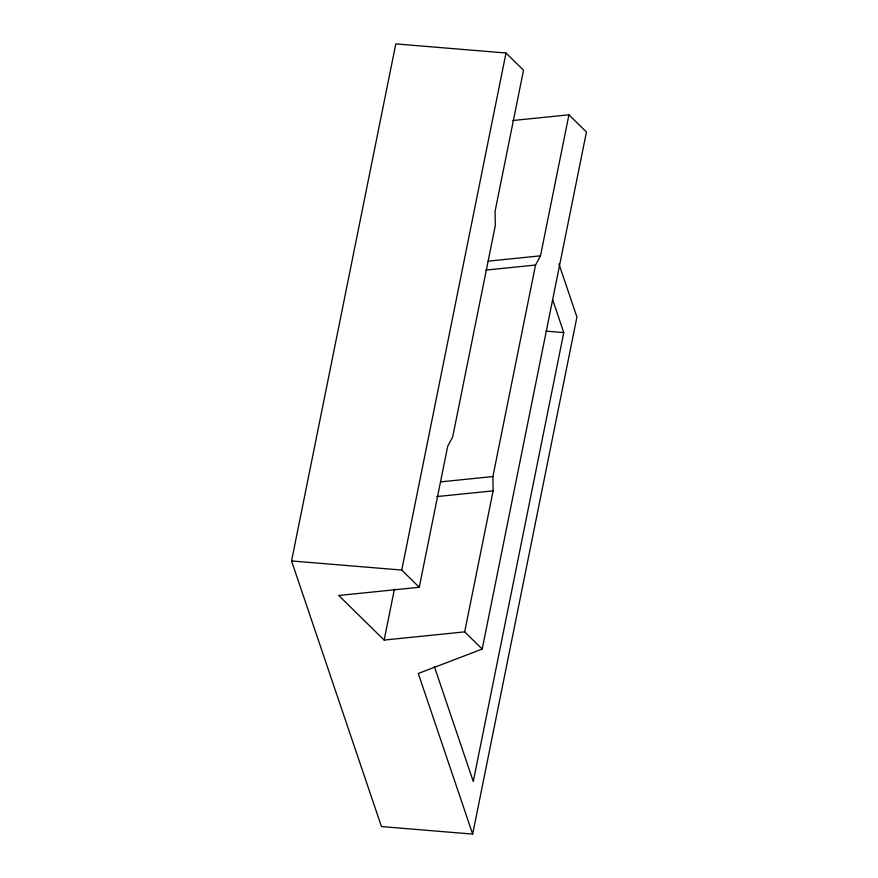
<?xml version="1.0" encoding="UTF-8"?>
<svg xmlns="http://www.w3.org/2000/svg" width="878" height="878" viewBox="0 0 878 878"><rect width="100%" height="100%" fill="white"/><g stroke="black" fill="none" stroke-linecap="round" stroke-linejoin="round"><path stroke-width="1.32" d="M291.551 560.954L395.802 43.9L506.002 53.009L523.518 70.207L495.082 211.225L495.313 225.525L452.653 437.046L447.692 446.254L419.256 587.272L338.732 595.482L384.147 640.073L464.681 631.864L482.198 649.072L418.29 673.481L472.66 834.1L381.458 826.56L291.551 560.954L401.74 570.063L419.256 587.272M384.147 640.073L394.441 589.039M401.74 570.063L506.002 53.009M464.681 631.864L493.107 490.846L492.887 476.545L535.536 265.024L540.497 255.827L568.933 114.809L512.565 120.549M482.198 649.072L586.449 132.007L568.933 114.809M552.58 299.508L563.775 332.597L473.264 781.497L434.39 666.654M472.66 834.1L576.923 317.046L558.946 263.927M488.157 261.161L540.497 255.827M485.874 270.084L535.536 265.024M440.536 481.89L492.887 476.545M436.739 496.597L493.107 490.846M546.116 331.138L563.775 332.597"/></g></svg>
